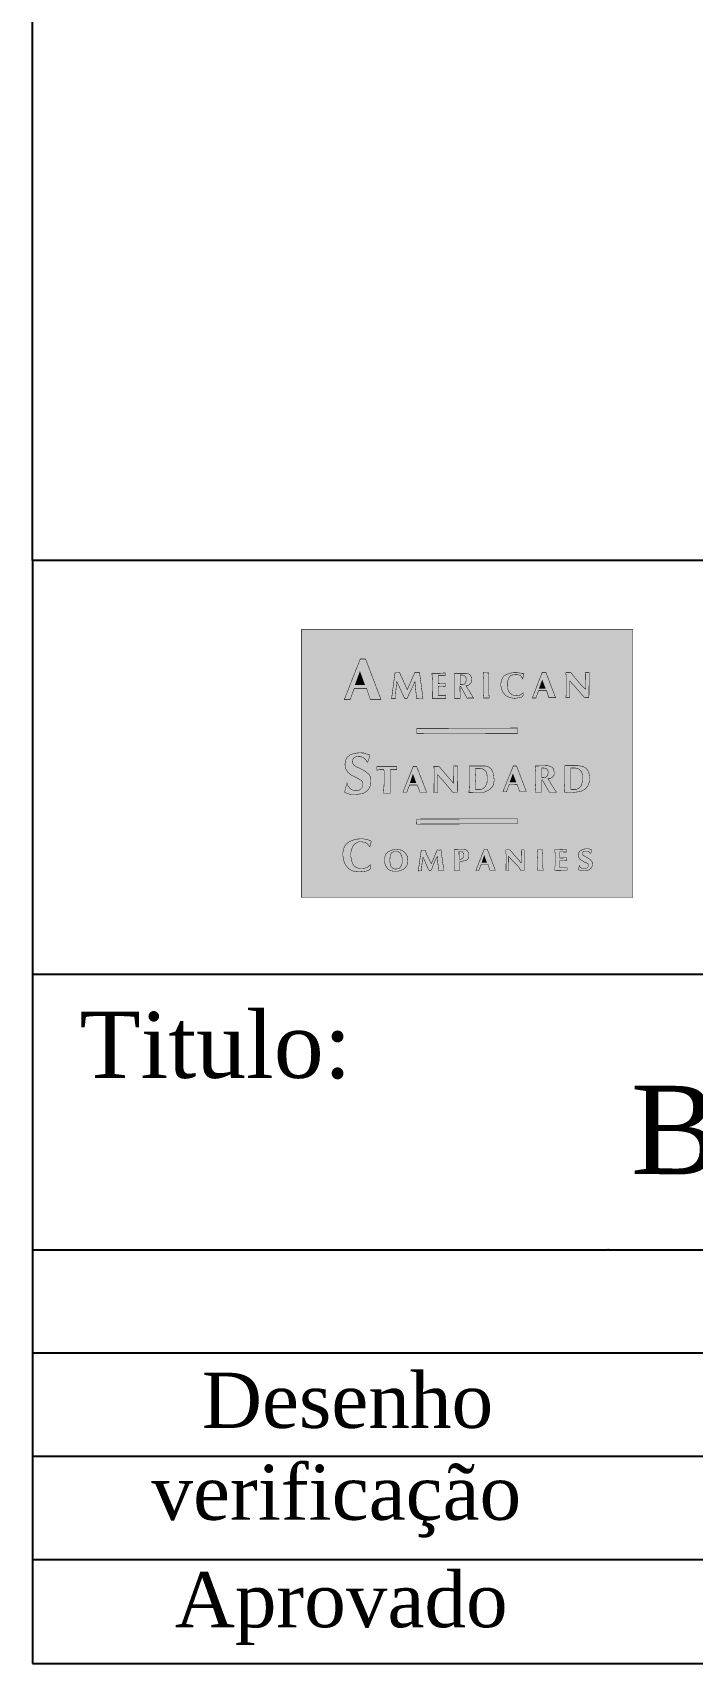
# Model space of a CAD drawing. Extents: x -15779 to -11579, y -7432 to -1492.
# Drawn here: x -15423 to -14824, y -7332 to -5854 of the extents above; entities that cross this region are included whole.
import ezdxf

# ---------------------------------------------------------------- set-up
doc = ezdxf.new("R2010")
doc.units = 0
doc.header["$LTSCALE"] = 40
doc.header["$MEASUREMENT"] = 0
for name, color, linetype in [('CAMADA_1', 7, 'CONTINUOUS'), ('FINA', 7, 'CONTINUOUS'), ('RAHMEN07', 5, 'CONTINUOUS')]:
    doc.layers.add(name, color=color, linetype=linetype)
doc.styles.add('FA', font='TIMES.TTF')

msp = doc.modelspace()

# ---------------------------------------------------------------- linework, layer by layer
at = {"layer": 'CAMADA_1', "color": 5, "linetype": 'CONTINUOUS', "const_width": 0.42}
msp.add_lwpolyline([(-15178.829, -6638.006), (-14878.017, -6638.006), (-14878.017, -6395.24), (-15178.829, -6395.24), (-15178.829, -6638.006)], dxfattribs=at)
at = {"layer": 'CAMADA_1', "color": 7, "linetype": 'CONTINUOUS', "const_width": 0.42}
for points in [[(-15119.574, -6448.449), (-15130.76, -6448.449), (-15133.783, -6456.611), (-15134.387, -6458.728), (-15139.829, -6458.728), (-15125.318, -6421.844), (-15120.481, -6421.844), (-15106.574, -6458.426), (-15116.248, -6458.426), (-15119.574, -6448.449)], [(-15129.852, -6445.123), (-15121.388, -6445.123), (-15125.621, -6433.332), (-15129.852, -6445.123)], [(-15089.644, -6434.239), (-15082.69, -6449.658), (-15076.039, -6434.542), (-15076.039, -6434.239), (-15071.505, -6434.239), (-15068.481, -6457.519), (-15074.225, -6457.821), (-15075.736, -6442.402), (-15082.993, -6457.821), (-15084.807, -6457.821), (-15085.411, -6456.914), (-15092.062, -6442.402), (-15092.365, -6443.612), (-15092.667, -6446.635), (-15092.969, -6449.961), (-15093.272, -6453.286), (-15093.272, -6455.1), (-15093.272, -6456.611), (-15093.272, -6457.519), (-15093.272, -6457.821), (-15096.899, -6457.821), (-15093.876, -6434.542), (-15089.644, -6434.239)], [(-15048.225, -6443.914), (-15048.225, -6446.937), (-15054.573, -6446.635), (-15054.573, -6454.798), (-15054.271, -6454.798), (-15053.062, -6454.798), (-15051.853, -6454.798), (-15050.341, -6454.798), (-15049.133, -6454.798), (-15048.527, -6454.798), (-15047.923, -6454.495), (-15047.62, -6454.495), (-15047.62, -6457.519), (-15060.016, -6457.519), (-15059.714, -6442.705), (-15060.318, -6434.845), (-15059.411, -6434.542), (-15059.109, -6434.845), (-15057.295, -6434.845), (-15053.364, -6434.845), (-15049.737, -6434.542), (-15048.225, -6434.542), (-15048.225, -6436.96), (-15054.573, -6436.96), (-15054.573, -6444.216), (-15048.225, -6443.914)], [(-15029.481, -6446.03), (-15022.527, -6457.217), (-15026.155, -6457.217), (-15027.364, -6457.217), (-15028.272, -6457.519), (-15028.877, -6456.611), (-15034.017, -6446.937), (-15034.923, -6446.937), (-15034.62, -6457.519), (-15034.923, -6457.519), (-15035.83, -6457.519), (-15037.04, -6457.519), (-15038.249, -6457.519), (-15038.853, -6457.519), (-15039.457, -6457.519), (-15039.76, -6457.519), (-15039.76, -6457.217), (-15039.76, -6456.309), (-15039.76, -6455.1), (-15039.76, -6454.193), (-15039.76, -6453.588), (-15039.76, -6453.286), (-15039.76, -6452.681), (-15039.76, -6452.076), (-15039.76, -6448.751), (-15039.76, -6442.705), (-15039.76, -6439.681), (-15039.76, -6437.263), (-15039.76, -6435.448), (-15039.76, -6434.845), (-15030.387, -6434.845), (-15030.086, -6434.845), (-15029.481, -6434.845), (-15029.178, -6434.845), (-15028.877, -6434.845), (-15027.97, -6435.146), (-15026.76, -6435.448), (-15026.155, -6435.751), (-15025.55, -6436.356), (-15024.644, -6438.17), (-15024.341, -6440.286), (-15024.644, -6442.1), (-15024.947, -6443.612), (-15025.249, -6443.914), (-15025.853, -6444.518), (-15026.458, -6445.123), (-15026.76, -6445.426), (-15027.667, -6445.728), (-15028.574, -6445.728), (-15029.178, -6446.03), (-15029.481, -6446.03)], [(-15034.62, -6436.356), (-15034.62, -6445.123), (-15034.318, -6445.123), (-15034.017, -6445.123), (-15033.109, -6445.123), (-15032.504, -6445.123), (-15031.295, -6444.821), (-15030.387, -6444.216), (-15029.784, -6443.31), (-15029.481, -6442.402), (-15029.178, -6440.286), (-15029.481, -6438.472), (-15030.69, -6436.96), (-15032.504, -6436.356), (-15033.109, -6436.356), (-15034.017, -6436.356), (-15034.318, -6436.356), (-15034.62, -6436.356)], [(-15008.318, -6457.217), (-15013.457, -6457.217), (-15013.457, -6456.611), (-15013.457, -6455.403), (-15013.156, -6453.286), (-15013.156, -6450.565), (-15013.156, -6445.123), (-15013.156, -6440.891), (-15013.457, -6438.472), (-15013.457, -6436.356), (-15013.76, -6434.845), (-15013.76, -6434.239), (-15008.621, -6434.542), (-15008.621, -6454.193), (-15008.318, -6457.217)], [(-14976.877, -6435.146), (-14978.086, -6439.984), (-14978.388, -6439.379), (-14978.388, -6439.077), (-14978.691, -6438.472), (-14980.202, -6436.658), (-14982.621, -6436.054), (-14985.039, -6436.054), (-14987.458, -6436.356), (-14988.97, -6436.96), (-14989.876, -6437.868), (-14990.784, -6439.379), (-14991.389, -6441.193), (-14991.993, -6444.821), (-14991.691, -6448.751), (-14990.179, -6452.076), (-14987.761, -6454.193), (-14985.946, -6454.798), (-14983.528, -6455.1), (-14981.411, -6454.798), (-14979.598, -6454.193), (-14978.993, -6453.588), (-14978.086, -6452.984), (-14977.783, -6452.681), (-14977.482, -6452.379), (-14977.482, -6453.588), (-14977.783, -6455.1), (-14978.388, -6456.007), (-14979.295, -6456.611), (-14981.109, -6456.914), (-14985.342, -6457.519), (-14989.575, -6456.914), (-14993.202, -6455.1), (-14995.923, -6452.076), (-14997.132, -6449.053), (-14997.737, -6446.333), (-14997.737, -6443.612), (-14997.132, -6440.891), (-14996.226, -6438.774), (-14995.016, -6437.263), (-14993.504, -6436.356), (-14991.691, -6435.448), (-14988.668, -6434.542), (-14985.946, -6434.239), (-14983.225, -6434.239), (-14980.202, -6434.542), (-14978.993, -6434.845), (-14977.783, -6434.845), (-14977.179, -6435.146), (-14976.877, -6435.146)], [(-14956.319, -6450.565), (-14963.575, -6450.565), (-14965.691, -6456.007), (-14965.992, -6457.217), (-14969.318, -6457.217), (-14960.249, -6433.937), (-14956.923, -6433.937), (-14948.156, -6456.914), (-14954.202, -6456.914), (-14956.319, -6450.565)], [(-14962.969, -6448.449), (-14957.528, -6448.449), (-14960.249, -6441.193), (-14962.969, -6448.449)], [(-14922.458, -6456.309), (-14926.086, -6452.076), (-14930.319, -6447.239), (-14932.133, -6445.123), (-14933.644, -6443.612), (-14934.552, -6442.402), (-14935.156, -6441.798), (-14935.458, -6442.402), (-14935.458, -6443.612), (-14935.458, -6445.426), (-14935.458, -6447.844), (-14935.458, -6450.263), (-14935.458, -6452.681), (-14935.458, -6454.798), (-14935.458, -6456.309), (-14935.458, -6456.914), (-14938.783, -6456.914), (-14938.783, -6456.007), (-14938.481, -6453.286), (-14938.481, -6449.356), (-14938.481, -6445.123), (-14938.481, -6441.193), (-14938.481, -6437.565), (-14938.783, -6435.146), (-14938.783, -6434.239), (-14938.179, -6434.239), (-14936.97, -6434.239), (-14935.76, -6434.239), (-14934.552, -6434.239), (-14933.644, -6434.845), (-14932.133, -6436.96), (-14929.714, -6439.681), (-14926.993, -6443.007), (-14925.18, -6445.123), (-14923.365, -6446.937), (-14921.853, -6448.449), (-14921.25, -6449.053), (-14920.947, -6447.239), (-14921.25, -6434.239), (-14917.621, -6434.239), (-14917.924, -6456.914), (-14920.947, -6456.914), (-14921.25, -6456.914), (-14921.551, -6456.914), (-14922.156, -6456.611), (-14922.458, -6456.309)], [(-15073.923, -6489.263), (-15073.923, -6484.727), (-14982.621, -6484.426), (-14982.621, -6489.564), (-15073.923, -6489.263)], [(-15137.411, -6534.006), (-15137.411, -6534.309), (-15137.108, -6534.913), (-15136.806, -6535.82), (-15136.504, -6536.728), (-15134.69, -6539.145), (-15132.271, -6540.658), (-15129.248, -6541.262), (-15126.224, -6540.658), (-15124.713, -6539.448), (-15123.504, -6538.239), (-15122.899, -6536.425), (-15122.899, -6534.611), (-15123.201, -6533.705), (-15123.504, -6532.797), (-15124.109, -6532.192), (-15125.015, -6531.588), (-15126.527, -6530.682), (-15128.644, -6529.472), (-15131.062, -6528.262), (-15133.481, -6527.052), (-15136.504, -6524.635), (-15138.62, -6521.309), (-15139.225, -6517.379), (-15138.317, -6513.146), (-15137.411, -6511.332), (-15135.9, -6509.821), (-15134.387, -6508.611), (-15132.573, -6508.007), (-15128.644, -6507.099), (-15124.411, -6506.797), (-15123.806, -6507.099), (-15122.899, -6507.099), (-15121.992, -6507.099), (-15121.086, -6507.402), (-15119.574, -6508.007), (-15118.062, -6508.309), (-15116.853, -6508.913), (-15116.551, -6508.913), (-15116.551, -6509.519), (-15117.155, -6510.727), (-15117.457, -6512.542), (-15118.062, -6514.053), (-15118.364, -6514.658), (-15118.667, -6515.262), (-15118.969, -6515.564), (-15118.969, -6515.262), (-15119.271, -6514.96), (-15119.574, -6514.356), (-15119.876, -6513.75), (-15122.295, -6511.332), (-15125.621, -6510.123), (-15127.434, -6510.123), (-15128.946, -6510.425), (-15130.457, -6511.03), (-15131.667, -6512.239), (-15132.271, -6513.448), (-15132.573, -6514.96), (-15132.271, -6516.169), (-15131.667, -6517.379), (-15131.062, -6517.983), (-15130.457, -6518.285), (-15129.852, -6518.891), (-15129.248, -6519.192), (-15128.341, -6519.797), (-15126.829, -6520.402), (-15125.015, -6521.309), (-15123.201, -6522.216), (-15119.574, -6524.635), (-15117.155, -6526.751), (-15115.945, -6529.169), (-15115.643, -6532.192), (-15115.945, -6534.913), (-15116.551, -6537.634), (-15117.759, -6540.053), (-15119.574, -6541.565), (-15121.388, -6543.076), (-15123.806, -6543.983), (-15128.644, -6544.588), (-15134.085, -6544.588), (-15135.294, -6544.285), (-15137.108, -6543.681), (-15138.62, -6543.076), (-15139.527, -6542.774), (-15139.527, -6542.472), (-15139.225, -6541.262), (-15137.714, -6535.216), (-15137.411, -6534.006)], [(-15103.852, -6522.216), (-15108.085, -6522.216), (-15109.294, -6522.518), (-15109.597, -6522.518), (-15110.202, -6522.518), (-15110.202, -6519.495), (-15092.062, -6519.495), (-15092.062, -6522.216), (-15092.667, -6522.216), (-15093.876, -6522.216), (-15095.388, -6522.216), (-15096.597, -6522.216), (-15097.806, -6522.216), (-15097.806, -6522.518), (-15097.806, -6523.123), (-15098.109, -6523.425), (-15098.109, -6523.728), (-15098.109, -6524.332), (-15098.109, -6524.635), (-15098.109, -6524.937), (-15098.109, -6525.541), (-15098.109, -6543.379), (-15104.155, -6543.379), (-15104.155, -6541.565), (-15103.852, -6537.634), (-15103.551, -6532.797), (-15103.551, -6528.262), (-15103.551, -6526.146), (-15103.551, -6524.029), (-15103.852, -6522.82), (-15103.852, -6522.216)], [(-15073.62, -6536.122), (-15080.574, -6536.122), (-15082.69, -6541.262), (-15082.993, -6542.472), (-15086.621, -6542.472), (-15077.248, -6519.192), (-15074.225, -6519.192), (-15065.155, -6542.472), (-15071.202, -6542.472), (-15073.62, -6536.122)], [(-15053.667, -6519.495), (-15040.667, -6534.611), (-15040.365, -6518.891), (-15037.04, -6518.891), (-15037.341, -6542.774), (-15037.946, -6542.774), (-15039.155, -6542.774), (-15040.667, -6542.774), (-15041.574, -6542.472), (-15042.179, -6541.867), (-15042.783, -6540.96), (-15044.295, -6539.145), (-15046.411, -6536.728), (-15048.527, -6534.006), (-15050.946, -6531.285), (-15053.062, -6529.169), (-15054.573, -6527.355), (-15055.179, -6526.751), (-15055.179, -6543.076), (-15058.504, -6543.076), (-15058.202, -6523.123), (-15058.504, -6519.192), (-15054.876, -6519.192), (-15054.271, -6518.891), (-15053.667, -6519.495)], [(-15017.388, -6542.774), (-15026.76, -6543.076), (-15026.155, -6534.611), (-15026.155, -6518.891), (-15013.457, -6518.891), (-15012.853, -6518.891), (-15012.551, -6518.891), (-15012.248, -6518.891), (-15011.644, -6518.891), (-15008.621, -6519.797), (-15006.505, -6521.612), (-15005.295, -6523.728), (-15004.388, -6526.751), (-15003.783, -6532.192), (-15004.992, -6537.03), (-15008.016, -6540.355), (-15012.853, -6542.472), (-15013.457, -6542.472), (-15014.062, -6542.774), (-15014.97, -6542.774), (-15015.574, -6542.774), (-15016.179, -6542.774), (-15016.481, -6542.774), (-15016.783, -6542.774), (-15017.388, -6542.774)], [(-14982.923, -6535.82), (-14990.179, -6535.519), (-14992.295, -6540.96), (-14992.598, -6542.169), (-14995.923, -6542.169), (-14986.551, -6518.891), (-14983.528, -6518.891), (-14974.76, -6541.867), (-14980.807, -6541.867), (-14982.923, -6535.82)], [(-14966.598, -6518.891), (-14957.225, -6518.588), (-14956.621, -6518.588), (-14956.319, -6518.588), (-14956.016, -6518.588), (-14955.412, -6518.588), (-14953.9, -6518.891), (-14952.388, -6519.495), (-14951.179, -6520.1), (-14950.272, -6521.006), (-14949.97, -6521.914), (-14949.667, -6523.123), (-14949.365, -6524.332), (-14949.365, -6525.239), (-14949.365, -6526.449), (-14949.97, -6527.96), (-14951.179, -6529.169), (-14952.69, -6530.076), (-14953.296, -6530.379), (-14954.202, -6530.379), (-14954.505, -6530.379), (-14954.807, -6530.379), (-14954.505, -6530.682), (-14954.202, -6531.89), (-14953.296, -6533.099), (-14952.388, -6534.913), (-14950.574, -6537.634), (-14949.063, -6540.053), (-14947.853, -6541.867), (-14947.249, -6542.472), (-14953.9, -6542.472), (-14960.249, -6531.285), (-14960.854, -6531.588), (-14960.854, -6542.472), (-14966.598, -6542.472), (-14966.598, -6540.96), (-14966.295, -6537.332), (-14965.992, -6532.797), (-14965.992, -6528.565), (-14965.992, -6524.937), (-14966.295, -6521.914), (-14966.598, -6519.797), (-14966.598, -6518.891)], [(-14940.295, -6542.472), (-14939.691, -6533.099), (-14939.691, -6518.588), (-14939.389, -6518.588), (-14938.481, -6518.588), (-14936.97, -6518.588), (-14935.458, -6518.588), (-14931.528, -6518.588), (-14927.598, -6518.588), (-14923.365, -6519.192), (-14920.342, -6521.006), (-14918.226, -6524.029), (-14917.319, -6528.262), (-14917.319, -6532.797), (-14918.83, -6536.728), (-14921.25, -6539.751), (-14925.18, -6541.867), (-14926.993, -6542.169), (-14929.412, -6542.472), (-14931.83, -6542.774), (-14934.249, -6542.774), (-14936.063, -6542.774), (-14938.179, -6542.774), (-14939.691, -6542.472), (-14940.295, -6542.472)], [(-15079.969, -6534.006), (-15074.829, -6534.006), (-15077.551, -6526.449), (-15079.969, -6534.006)], [(-15017.993, -6521.006), (-15020.714, -6521.006), (-15020.714, -6521.914), (-15020.714, -6524.332), (-15021.016, -6527.658), (-15021.016, -6531.588), (-15020.714, -6534.913), (-15020.714, -6537.634), (-15020.714, -6539.751), (-15020.714, -6540.355), (-15018.295, -6540.355), (-15017.69, -6540.355), (-15017.388, -6540.355), (-15017.086, -6540.355), (-15016.481, -6540.355), (-15013.457, -6539.145), (-15011.644, -6537.03), (-15010.434, -6534.309), (-15010.133, -6531.285), (-15010.133, -6528.867), (-15010.434, -6526.449), (-15011.039, -6524.029), (-15012.551, -6522.518), (-15013.156, -6522.216), (-15014.062, -6521.612), (-15015.272, -6521.309), (-15016.179, -6521.006), (-15016.783, -6521.006), (-15017.086, -6521.006), (-15017.388, -6521.006), (-15017.993, -6521.006)], [(-14989.575, -6533.402), (-14984.133, -6533.402), (-14986.853, -6526.146), (-14989.575, -6533.402)], [(-14960.552, -6520.704), (-14960.552, -6529.472), (-14960.249, -6529.472), (-14959.946, -6529.472), (-14959.342, -6529.472), (-14958.737, -6529.472), (-14956.621, -6528.867), (-14955.412, -6527.355), (-14954.807, -6525.239), (-14955.109, -6522.82), (-14955.714, -6521.914), (-14956.319, -6521.309), (-14957.225, -6521.006), (-14958.435, -6520.704), (-14959.039, -6520.704), (-14959.946, -6520.704), (-14960.249, -6520.704), (-14960.552, -6520.704)], [(-14931.528, -6520.704), (-14934.249, -6520.704), (-14934.249, -6540.053), (-14930.923, -6540.053), (-14930.621, -6540.053), (-14930.017, -6540.053), (-14929.714, -6540.053), (-14929.412, -6540.053), (-14927.9, -6539.448), (-14926.389, -6538.542), (-14925.18, -6537.03), (-14924.574, -6535.82), (-14923.667, -6531.89), (-14923.667, -6527.658), (-14924.574, -6524.029), (-14926.69, -6521.914), (-14926.993, -6521.612), (-14927.9, -6521.309), (-14929.11, -6521.006), (-14930.017, -6520.704), (-14930.319, -6520.704), (-14930.621, -6520.704), (-14931.226, -6520.704), (-14931.528, -6520.704)], [(-15074.225, -6571.494), (-15073.923, -6566.96), (-14982.621, -6566.657), (-14982.621, -6571.193), (-15074.225, -6571.494)], [(-15115.341, -6586.913), (-15116.551, -6592.053), (-15116.853, -6591.75), (-15117.457, -6591.146), (-15118.062, -6590.239), (-15118.969, -6589.332), (-15120.481, -6588.424), (-15122.597, -6587.82), (-15124.713, -6587.518), (-15126.527, -6587.518), (-15128.341, -6588.123), (-15130.155, -6589.332), (-15131.364, -6590.541), (-15132.573, -6592.657), (-15133.783, -6596.89), (-15133.783, -6601.425), (-15132.876, -6605.657), (-15131.364, -6608.983), (-15129.248, -6610.796), (-15126.224, -6611.704), (-15122.899, -6611.704), (-15119.876, -6611.099), (-15118.667, -6610.494), (-15117.759, -6609.587), (-15116.853, -6608.983), (-15115.945, -6608.378), (-15115.643, -6608.378), (-15115.643, -6608.983), (-15115.945, -6610.494), (-15116.248, -6612.006), (-15116.551, -6612.61), (-15118.667, -6613.82), (-15121.992, -6614.424), (-15125.318, -6614.727), (-15127.736, -6614.727), (-15130.76, -6614.424), (-15133.178, -6613.518), (-15135.294, -6612.308), (-15137.108, -6610.494), (-15138.62, -6608.681), (-15139.829, -6606.262), (-15140.434, -6603.54), (-15141.039, -6600.517), (-15141.039, -6597.192), (-15140.434, -6593.867), (-15138.923, -6590.843), (-15136.504, -6588.123), (-15132.876, -6586.309), (-15128.341, -6585.1), (-15123.504, -6584.797), (-15119.271, -6585.401), (-15117.759, -6586.006), (-15116.551, -6586.309), (-15115.643, -6586.913), (-15115.341, -6586.913)], [(-15035.226, -6605.657), (-15035.226, -6613.518), (-15036.132, -6613.216), (-15037.04, -6613.216), (-15037.643, -6613.216), (-15038.551, -6613.216), (-15039.457, -6613.216), (-15040.063, -6613.518), (-15040.063, -6594.471), (-15033.109, -6594.169), (-15032.807, -6594.169), (-15032.202, -6594.169), (-15031.9, -6594.169), (-15031.295, -6594.169), (-15029.481, -6594.774), (-15028.272, -6595.68), (-15027.364, -6596.89), (-15026.76, -6598.402), (-15026.76, -6600.216), (-15027.063, -6602.03), (-15027.667, -6603.239), (-15028.877, -6604.146), (-15030.387, -6604.75), (-15032.504, -6605.053), (-15034.318, -6605.657), (-15035.226, -6605.657)], [(-15009.528, -6608.076), (-15015.574, -6608.076), (-15017.388, -6612.308), (-15017.69, -6613.518), (-15020.411, -6613.518), (-15012.853, -6594.169), (-15010.133, -6594.169), (-15002.877, -6613.216), (-15007.714, -6613.216), (-15009.528, -6608.076)], [(-14926.389, -6608.681), (-14926.389, -6608.983), (-14926.086, -6609.285), (-14926.086, -6609.89), (-14925.784, -6610.494), (-14924.877, -6611.401), (-14923.667, -6611.704), (-14922.458, -6612.006), (-14921.551, -6612.006), (-14920.04, -6611.704), (-14919.133, -6610.796), (-14918.528, -6609.89), (-14918.528, -6608.378), (-14918.83, -6607.471), (-14919.737, -6606.867), (-14921.551, -6606.262), (-14923.365, -6605.053), (-14925.18, -6604.146), (-14926.69, -6602.634), (-14927.296, -6600.82), (-14927.598, -6598.703), (-14926.69, -6596.588), (-14925.18, -6595.378), (-14923.063, -6594.471), (-14920.947, -6593.867), (-14918.83, -6593.867), (-14917.924, -6593.867), (-14916.714, -6594.471), (-14915.807, -6594.774), (-14915.505, -6595.076), (-14915.505, -6595.68), (-14915.807, -6596.588), (-14916.11, -6597.494), (-14916.412, -6598.1), (-14916.412, -6598.402), (-14916.412, -6598.1), (-14917.016, -6597.797), (-14917.319, -6597.192), (-14917.924, -6596.588), (-14919.133, -6595.983), (-14920.644, -6595.983), (-14922.156, -6595.983), (-14923.365, -6596.89), (-14923.667, -6597.494), (-14923.667, -6598.1), (-14923.667, -6599.006), (-14923.365, -6599.611), (-14922.458, -6600.216), (-14919.133, -6602.03), (-14916.412, -6603.844), (-14914.9, -6605.96), (-14914.597, -6608.983), (-14915.807, -6611.401), (-14917.621, -6612.913), (-14920.644, -6613.82), (-14923.667, -6613.82), (-14925.481, -6613.518), (-14926.69, -6613.216), (-14927.296, -6612.61), (-14927.296, -6611.704), (-14926.993, -6610.796), (-14926.69, -6609.89), (-14926.389, -6608.983), (-14926.389, -6608.681)], [(-15092.969, -6594.471), (-15088.132, -6595.076), (-15084.807, -6597.192), (-15082.69, -6600.517), (-15082.085, -6605.354), (-15083.295, -6609.89), (-15086.318, -6612.61), (-15090.55, -6614.122), (-15095.388, -6614.122), (-15097.504, -6613.82), (-15099.318, -6612.913), (-15100.829, -6611.704), (-15101.736, -6610.193), (-15103.248, -6606.564), (-15103.248, -6602.331), (-15102.342, -6598.703), (-15099.922, -6596.588), (-15096.899, -6595.076), (-15092.969, -6594.471)], [(-15094.178, -6612.308), (-15090.55, -6612.006), (-15088.435, -6609.89), (-15087.225, -6606.564), (-15087.225, -6602.634), (-15087.83, -6599.913), (-15089.341, -6597.494), (-15091.458, -6596.285), (-15094.481, -6596.285), (-15096.899, -6597.494), (-15098.109, -6599.913), (-15098.411, -6602.936), (-15098.411, -6605.657), (-15098.109, -6607.773), (-15097.504, -6609.89), (-15095.992, -6611.401), (-15094.178, -6612.308)], [(-15060.923, -6607.471), (-15055.783, -6595.68), (-15055.481, -6594.774), (-15054.876, -6594.774), (-15054.573, -6595.076), (-15053.97, -6595.076), (-15053.364, -6595.076), (-15052.76, -6594.774), (-15052.156, -6594.774), (-15049.737, -6612.006), (-15049.737, -6613.82), (-15054.271, -6613.82), (-15055.481, -6600.82), (-15055.783, -6601.425), (-15056.69, -6603.239), (-15057.9, -6605.657), (-15058.806, -6607.773), (-15059.411, -6609.285), (-15060.016, -6611.401), (-15060.923, -6612.913), (-15061.527, -6613.82), (-15062.434, -6613.82), (-15063.341, -6612.913), (-15067.876, -6602.634), (-15068.178, -6601.727), (-15068.783, -6602.03), (-15068.783, -6602.936), (-15069.992, -6613.82), (-15070.295, -6613.82), (-15070.597, -6613.82), (-15071.202, -6613.82), (-15071.806, -6613.82), (-15072.713, -6614.122), (-15069.992, -6595.076), (-15066.666, -6595.076), (-15066.364, -6595.378), (-15066.062, -6596.588), (-15065.458, -6597.797), (-15064.853, -6599.611), (-15063.341, -6602.634), (-15062.132, -6605.053), (-15061.225, -6606.867), (-15060.923, -6607.471)], [(-15034.62, -6596.285), (-15035.83, -6596.285), (-15035.527, -6603.54), (-15034.318, -6603.54), (-15032.807, -6602.936), (-15031.597, -6601.425), (-15031.597, -6599.611), (-15031.9, -6597.797), (-15032.202, -6597.494), (-15032.504, -6596.89), (-15032.807, -6596.588), (-15033.411, -6596.285), (-15034.62, -6596.285)], [(-15014.97, -6606.262), (-15010.737, -6606.262), (-15012.853, -6600.216), (-15014.97, -6606.262)], [(-14979.295, -6606.564), (-14978.691, -6606.564), (-14978.993, -6594.774), (-14976.574, -6594.774), (-14976.574, -6613.518), (-14976.877, -6613.518), (-14978.086, -6613.518), (-14978.993, -6613.518), (-14979.9, -6613.518), (-14980.202, -6612.913), (-14980.505, -6612.308), (-14981.411, -6610.796), (-14982.621, -6609.285), (-14984.133, -6607.773), (-14986.551, -6605.354), (-14988.668, -6603.239), (-14990.179, -6601.425), (-14990.784, -6600.82), (-14990.481, -6613.518), (-14993.202, -6613.518), (-14992.899, -6599.913), (-14992.899, -6599.308), (-14992.899, -6599.006), (-14992.899, -6598.703), (-14993.202, -6598.402), (-14993.202, -6597.192), (-14993.202, -6596.285), (-14993.202, -6595.68), (-14993.202, -6595.076), (-14993.202, -6594.774), (-14992.899, -6594.774), (-14991.993, -6594.774), (-14990.784, -6594.774), (-14990.179, -6594.774), (-14989.575, -6595.076), (-14988.365, -6596.285), (-14986.853, -6598.1), (-14985.039, -6600.216), (-14981.714, -6603.844), (-14979.9, -6606.262), (-14979.598, -6606.564), (-14979.295, -6606.564)], [(-14959.342, -6613.518), (-14964.481, -6613.518), (-14964.481, -6612.61), (-14964.179, -6610.796), (-14964.179, -6607.773), (-14964.179, -6604.448), (-14964.481, -6600.82), (-14964.481, -6597.797), (-14964.784, -6595.68), (-14964.784, -6594.774), (-14959.644, -6594.774), (-14959.644, -6595.983), (-14959.946, -6598.703), (-14959.946, -6602.331), (-14959.946, -6605.96), (-14959.946, -6608.681), (-14959.644, -6611.099), (-14959.342, -6612.913), (-14959.342, -6613.518)], [(-14944.226, -6604.448), (-14944.226, -6611.099), (-14937.575, -6611.099), (-14937.575, -6613.216), (-14948.761, -6613.518), (-14948.761, -6613.216), (-14948.761, -6612.61), (-14948.761, -6611.401), (-14948.761, -6610.494), (-14948.761, -6609.89), (-14948.459, -6609.587), (-14948.459, -6608.983), (-14948.459, -6608.681), (-14948.459, -6605.657), (-14948.459, -6600.82), (-14948.459, -6598.402), (-14948.761, -6596.588), (-14948.761, -6595.076), (-14948.761, -6594.471), (-14940.9, -6594.774), (-14939.691, -6594.774), (-14939.086, -6594.471), (-14938.179, -6594.471), (-14938.179, -6596.89), (-14944.226, -6596.588), (-14944.226, -6602.331), (-14937.877, -6602.03), (-14938.179, -6604.75), (-14938.481, -6604.75), (-14938.783, -6604.75), (-14939.389, -6604.75), (-14939.993, -6604.448), (-14941.505, -6604.448), (-14943.016, -6604.448), (-14943.924, -6604.448), (-14944.226, -6604.448)]]:
    msp.add_lwpolyline(points, dxfattribs=at)
at = {"layer": 'CAMADA_1', "color": 5}
msp.add_solid([(-15178.829, -6638.006), (-14878.017, -6638.006), (-15178.829, -6395.24), (-14878.017, -6395.24)], dxfattribs=at)
at = {"layer": 'CAMADA_1', "color": 7}
for points in [[(-15129.852, -6445.123), (-15121.388, -6445.123), (-15129.852, -6445.123), (-15125.621, -6433.332)], [(-14962.969, -6448.449), (-14957.528, -6448.449), (-14962.969, -6448.449), (-14960.249, -6441.193)], [(-15073.923, -6489.263), (-15073.923, -6484.727), (-14982.621, -6489.564), (-14982.621, -6484.426)], [(-15079.969, -6534.006), (-15074.829, -6534.006), (-15079.969, -6534.006), (-15077.551, -6526.449)], [(-14989.575, -6533.402), (-14984.133, -6533.402), (-14989.575, -6533.402), (-14986.853, -6526.146)], [(-15074.225, -6571.494), (-15073.923, -6566.96), (-14982.621, -6571.193), (-14982.621, -6566.657)], [(-15014.97, -6606.262), (-15010.737, -6606.262), (-15014.97, -6606.262), (-15012.853, -6600.216)]]:
    msp.add_solid(points, dxfattribs=at)
at = {"layer": 'FINA'}
for p, q in [((-11678.537, -6332.424), (-15422.537, -6332.424)), ((-15422.537, -6332.424), (-15422.537, -7332.424)), ((-15422.537, -6707.424), (-11678.537, -6707.424)), ((-15422.537, -6957.424), (-11678.537, -6957.424)), ((-12742.27, -7051.174), (-15422.537, -7051.174)), ((-12742.27, -7144.924), (-15422.537, -7144.924)), ((-13394.337, -7238.674), (-15422.537, -7238.674)), ((-15422.537, -7332.424), (-11678.537, -7332.424))]:
    msp.add_line(p, q, dxfattribs=at)
msp.add_point((-14900.537, -6957.424), dxfattribs=at)
at = {"layer": 'RAHMEN07'}
msp.add_line((-15422.537, -6332.424), (-15422.537, -1592.424), dxfattribs=at)

# ---------------------------------------------------------------- texts
at = {"layer": 'FINA', "style": 'FA'}
for s, height, p in [('Titulo:', 60, (-15379.947, -6801.612)), ('Banheira Savona', 80, (-14879.854, -6888.788)), ('Desenho', 50, (-15268.981, -7118.918)), ('verificação', 50, (-15314.727, -7202.251)), ('Aprovado', 50, (-15293.613, -7299.643))]:
    msp.add_text(s, height=height, dxfattribs=at).set_placement(p)

doc.saveas('drawing.dxf')
